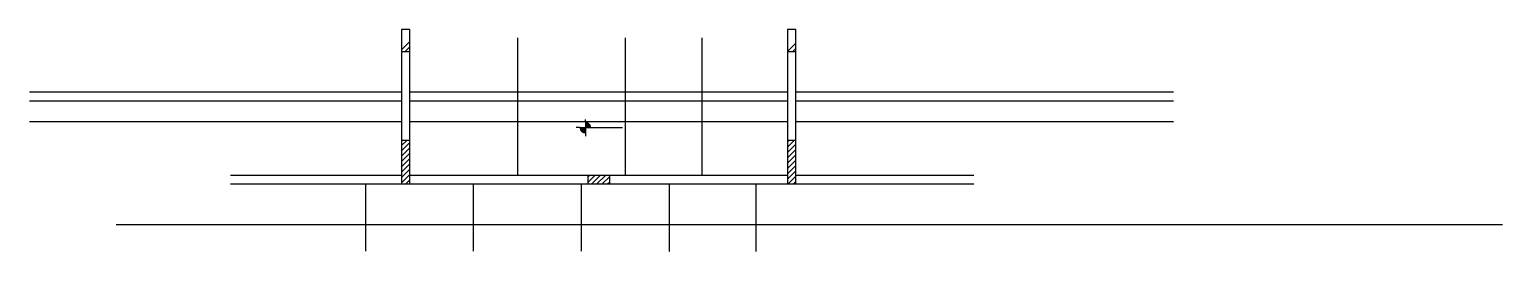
# Model space of a CAD drawing. Header units: metres. Extents: x 2443 to 5778, y 2031 to 2533.
import ezdxf

# ---------------------------------------------------------------- set-up
doc = ezdxf.new("R2010")
doc.units = ezdxf.units.M
for name, color, linetype in [('3', 7, 'Continuous'), ('7', 7, 'Continuous'), ('Painéis', 7, 'Continuous')]:
    doc.layers.add(name, color=color, linetype=linetype)

msp = doc.modelspace()

# ---------------------------------------------------------------- linework, layer by layer
at = {"layer": '3', "color": 7, "lineweight": 25}
for p, q in [((3285.5, 2486.9), (3304.5, 2505.9)), ((4159.5, 2483.3), (4178.5, 2502.3)), ((3293.8, 2483.1), (3304.5, 2493.8)), ((4171.3, 2483.1), (4178.5, 2490.3)), ((3689.2, 2311.4), (3680.7, 2311.4)), ((3689.2, 2311.4), (3714.2, 2311.4)), ((3701.7, 2310.6), (3689.2, 2310.6)), ((3701.7, 2309.8), (3689.3, 2309.8)), ((3701.7, 2309), (3689.4, 2309)), ((3701.7, 2308.2), (3689.6, 2308.2)), ((3701.7, 2307.4), (3689.8, 2307.4)), ((3701.7, 2306.6), (3690.1, 2306.6)), ((3701.7, 2305.9), (3690.5, 2305.9)), ((3701.7, 2305.1), (3690.9, 2305.1)), ((3701.7, 2304.3), (3691.4, 2304.3)), ((3701.7, 2303.5), (3692, 2303.5)), ((3701.7, 2302.7), (3692.7, 2302.7)), ((3701.7, 2301.9), (3693.6, 2301.9)), ((3701.7, 2323.9), (3701.7, 2329.4)), ((3701.7, 2323.9), (3701.7, 2298.9)), ((3701.7, 2323.3), (3705.5, 2323.3)), ((3701.7, 2322.5), (3707.4, 2322.5)), ((3701.7, 2321.7), (3708.7, 2321.7)), ((3701.7, 2320.9), (3709.8, 2320.9)), ((3701.7, 2320.1), (3710.6, 2320.1)), ((3701.7, 2319.3), (3711.3, 2319.3)), ((3701.7, 2318.5), (3711.9, 2318.5)), ((3701.7, 2317.7), (3712.4, 2317.7)), ((3701.7, 2317), (3712.9, 2317)), ((3701.7, 2316.2), (3713.2, 2316.2)), ((3701.7, 2315.4), (3713.5, 2315.4)), ((3701.7, 2314.6), (3713.8, 2314.6)), ((3701.7, 2313.8), (3713.9, 2313.8)), ((3701.7, 2313), (3714.1, 2313)), ((3701.7, 2312.2), (3714.2, 2312.2)), ((3714.2, 2311.4), (3785.6, 2311.4)), ((3285.5, 2270.5), (3297.1, 2282.1)), ((3285.5, 2258.5), (3304.5, 2277.5)), ((3701.7, 2301.1), (3694.6, 2301.1)), ((3701.7, 2300.3), (3695.9, 2300.3)), ((3701.7, 2299.5), (3697.8, 2299.5)), ((3701.7, 2298.9), (3701.7, 2292)), ((4159.5, 2267), (4174.6, 2282.1)), ((4159.5, 2279), (4162.6, 2282.1)), ((4159.5, 2254.9), (4178.5, 2273.9)), ((3285.5, 2246.4), (3304.5, 2265.4)), ((3285.5, 2234.4), (3304.5, 2253.4)), ((3285.5, 2222.4), (3304.5, 2241.4)), ((4159.5, 2242.9), (4178.5, 2261.9)), ((4159.5, 2230.9), (4178.5, 2249.9)), ((4159.5, 2218.9), (4178.5, 2237.9)), ((3285.5, 2210.4), (3304.5, 2229.4)), ((3285.5, 2198.4), (3304.5, 2217.4)), ((3285.5, 2186.3), (3304.5, 2205.3)), ((3707, 2187.1), (3723, 2203.1)), ((3707, 2199.1), (3711, 2203.1)), ((3716, 2184.1), (3735, 2203.1)), ((3728, 2184.1), (3747, 2203.1)), ((4159.5, 2206.9), (4178.5, 2225.9)), ((4159.5, 2194.8), (4178.5, 2213.8)), ((4160.8, 2184.1), (4178.5, 2201.8)), ((3295.3, 2184.1), (3304.5, 2193.3)), ((3740.1, 2184.1), (3757, 2201)), ((3752.1, 2184.1), (3757, 2189)), ((4172.8, 2184.1), (4178.5, 2189.8))]:
    msp.add_line(p, q, dxfattribs=at)
for points in [[(3285.5, 2483.1), (3285.5, 2282.1)], [(3304.5, 2282.1), (3304.5, 2483.1)], [(4159.5, 2483.1), (4159.5, 2282.1)], [(4178.5, 2282.1), (4178.5, 2483.1)], [(3285.5, 2203.1), (2898, 2203.1)], [(3707, 2203.1), (3304.5, 2203.1)], [(4159.5, 2203.1), (3757, 2203.1)], [(4581, 2203.1), (4178.5, 2203.1)], [(2898, 2184.1), (3285.5, 2184.1)], [(3304.5, 2184.1), (3707, 2184.1)], [(3757, 2184.1), (4159.5, 2184.1)], [(4178.5, 2184.1), (4581, 2184.1)]]:
    msp.add_lwpolyline(points, dxfattribs=at)
at = {"layer": '7', "color": 7, "lineweight": 25}
for points in [[(3285.5, 2483.1), (3304.5, 2483.1), (3304.5, 2533.1), (3285.5, 2533.1), (3285.5, 2483.1)], [(4159.5, 2483.1), (4178.5, 2483.1), (4178.5, 2533.1), (4159.5, 2533.1), (4159.5, 2483.1)], [(3285.5, 2184.1), (3304.5, 2184.1), (3304.5, 2282.1), (3285.5, 2282.1), (3285.5, 2184.1)], [(4159.5, 2184.1), (4178.5, 2184.1), (4178.5, 2282.1), (4159.5, 2282.1), (4159.5, 2184.1)], [(3707, 2184.1), (3757, 2184.1), (3757, 2203.1), (3707, 2203.1), (3707, 2184.1)]]:
    msp.add_lwpolyline(points, dxfattribs=at)
at = {"layer": 'Painéis', "color": 7, "lineweight": 25}
for p, q in [((3548.5, 2203.1), (3548.5, 2514.1)), ((3792.5, 2203.1), (3792.5, 2514.1)), ((3966.5, 2203.1), (3966.5, 2514.1)), ((2443, 2392.1), (3285.5, 2392.1)), ((2443, 2372.1), (3285.5, 2372.1)), ((3304.5, 2392.1), (4159.5, 2392.1)), ((3304.5, 2372.1), (4159.5, 2372.1)), ((4178.5, 2392.1), (5033.5, 2392.1)), ((4178.5, 2372.1), (5033.5, 2372.1)), ((2443, 2325.1), (3285.5, 2325.1)), ((3304.5, 2325.1), (4159.5, 2325.1)), ((4178.5, 2325.1), (5033.5, 2325.1)), ((3204, 2184.1), (3204, 2032.1)), ((3448, 2184.1), (3448, 2032.1)), ((3692, 2184.1), (3692, 2032.1)), ((3891.5, 2184.1), (3891.5, 2031.2)), ((4087.5, 2184.1), (4087.5, 2031.2)), ((2639.5, 2092.6), (5778.5, 2092.6))]:
    msp.add_line(p, q, dxfattribs=at)

doc.saveas('drawing.dxf')
